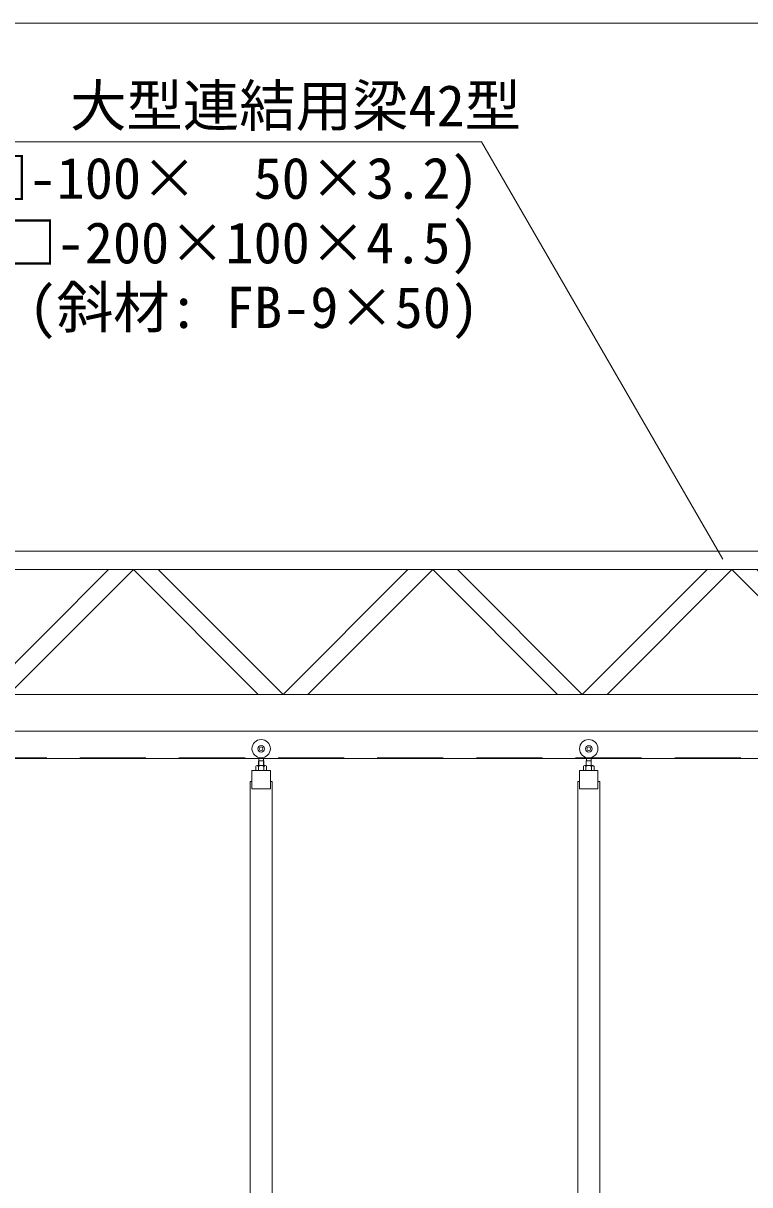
# Model space of a CAD drawing. Units: millimetres, scale not verified. Extents: x -30584 to 1616, y -23100 to 23100.
# Drawn here: x -25448 to -23470, y 9116 to 12281 of the extents above; entities that cross this region are included whole.
import ezdxf
from ezdxf.enums import TextEntityAlignment as Align

# ---------------------------------------------------------------- set-up
doc = ezdxf.new("R2010")
doc.units = ezdxf.units.MM
doc.header["$LTSCALE"] = 150
doc.linetypes.add('DASHED1', pattern=[1.8, 1.2, -0.6])
for name, color, linetype, lineweight in [('0-6_ﾎﾞﾙﾄ類', 2, 'Continuous', 18), ('0-B_寸法', 3, 'Continuous', 18), ('0-F_大型連結用梁42', 7, 'Continuous', 18), ('1-2_中央走行棒', 7, 'Continuous', 18), ('1-6_吊車', 4, 'DASHED1', 9), ('1-A_文字', 7, 'Continuous', 18)]:
    doc.layers.add(name, color=color, linetype=linetype, lineweight=lineweight)
doc.styles.add('ＭＳ ゴシック', font='')
doc.styles.get('ＭＳ ゴシック').set_extended_font_data('MS Gothic')

msp = doc.modelspace()

# ---------------------------------------------------------------- linework, layer by layer
at = {"layer": '0-6_ﾎﾞﾙﾄ類'}
for p, q in [((-24811.3, 10258), (-24789, 10258)), ((-24811.3, 10258), (-24807.7, 10258)), ((-24807.7, 10256), (-24807.7, 10245)), ((-24792.7, 10258), (-24789, 10258)), ((-24792.7, 10256), (-24792.7, 10245)), ((-23919.3, 10258), (-23897, 10258)), ((-23919.3, 10258), (-23915.7, 10258)), ((-23915.7, 10256), (-23915.7, 10245)), ((-23900.7, 10258), (-23897, 10258)), ((-23900.7, 10256), (-23900.7, 10245))]:
    msp.add_line(p, q, dxfattribs=at)
for points in [[(-24785.4, 10256), (-24785.4, 10245), (-24814.9, 10245), (-24814.9, 10256)], [(-23893.4, 10256), (-23893.4, 10245), (-23922.9, 10245), (-23922.9, 10256)]]:
    msp.add_lwpolyline(points, dxfattribs=at)
for centre, radius, start, end in [((-24811.3, 10253.7), 4.29, 32.227, 147.773), ((-24800.2, 10242.9), 15.1, 60.137, 119.863), ((-24789, 10253.7), 4.29, 32.227, 147.773), ((-23919.3, 10253.7), 4.29, 32.227, 147.773), ((-23908.2, 10242.9), 15.1, 60.137, 119.863), ((-23897, 10253.7), 4.29, 32.227, 147.773)]:
    msp.add_arc(centre, radius, start, end, dxfattribs=at)
at = {"layer": '0-B_寸法'}
msp.add_line((-26526.2, 12280.8), (-13202.2, 12280.8), dxfattribs=at)
at = {"layer": '0-F_大型連結用梁42', "color": 4, "linetype": 'DASHED1', "lineweight": 9}
msp.add_line((-22414.2, 10279), (-26544.2, 10279), dxfattribs=at)
at = {"layer": '0-F_大型連結用梁42'}
for points in [[(-25963.2, 10792), (-22426.2, 10792), (-22426.2, 10842), (-25984.7, 10842)], [(-25555.7, 10452), (-25215.7, 10792), (-25148.2, 10792), (-25488.2, 10452)], [(-24740.7, 10452), (-25080.7, 10792), (-25148.2, 10792), (-24808.2, 10452)], [(-24740.7, 10452), (-24400.7, 10792), (-24333.2, 10792), (-24673.2, 10452)], [(-23925.7, 10452), (-24265.7, 10792), (-24333.2, 10792), (-23993.2, 10452)], [(-23925.7, 10452), (-23585.7, 10792), (-23518.2, 10792), (-23858.2, 10452)], [(-23110.7, 10452), (-23450.7, 10792), (-23518.2, 10792), (-23178.2, 10452)]]:
    msp.add_lwpolyline(points, close=True, dxfattribs=at)
for points in [[(-26314.2, 10452), (-22426.2, 10452), (-22426.2, 10352), (-26314.2, 10352)], [(-26314.2, 10352), (-22414.2, 10352), (-22414.2, 10277), (-26389.2, 10277)]]:
    msp.add_lwpolyline(points, dxfattribs=at)
at = {"layer": '1-2_中央走行棒'}
for points in [[(-24825.2, 10195), (-24775.2, 10195), (-24775.2, 10245), (-24825.2, 10245)], [(-23933.2, 10195), (-23883.2, 10195), (-23883.2, 10245), (-23933.2, 10245)]]:
    msp.add_lwpolyline(points, close=True, dxfattribs=at)
for points in [[(-24825.2, 10215), (-24830.2, 10215), (-24830.2, 8883)], [(-24770.2, 8883), (-24770.2, 10215), (-24775.2, 10215)], [(-23933.2, 10215), (-23938.2, 10215), (-23938.2, 8883)], [(-23878.2, 8883), (-23878.2, 10215), (-23883.2, 10215)]]:
    msp.add_lwpolyline(points, dxfattribs=at)
at = {"layer": '1-6_吊車', "color": 7, "linetype": 'Continuous', "lineweight": 18}
for p, q in [((-24808.1, 10258), (-24808.1, 10258)), ((-24806.9, 10258), (-24806.9, 10271)), ((-24806.4, 10271), (-24806.4, 10279.8)), ((-24793.9, 10271), (-24793.9, 10279.8)), ((-24793.5, 10258), (-24793.5, 10271)), ((-24792.2, 10258), (-24792.2, 10258)), ((-23916.1, 10258), (-23916.1, 10258)), ((-23914.9, 10258), (-23914.9, 10271)), ((-23914.4, 10271), (-23914.4, 10279.8)), ((-23901.9, 10271), (-23901.9, 10279.8)), ((-23901.5, 10258), (-23901.5, 10271)), ((-23900.2, 10258), (-23900.2, 10258))]:
    msp.add_line(p, q, dxfattribs=at)
for points in [[(-24808.1, 10258), (-24807.2, 10258), (-24807.2, 10271), (-24800.2, 10271)], [(-24792.2, 10258), (-24793.2, 10258), (-24793.2, 10271), (-24800.2, 10271)], [(-23916.1, 10258), (-23915.2, 10258), (-23915.2, 10271), (-23908.2, 10271)], [(-23900.2, 10258), (-23901.2, 10258), (-23901.2, 10271), (-23908.2, 10271)]]:
    msp.add_lwpolyline(points, dxfattribs=at)
for centre, radius in [((-24800.2, 10304), 25), ((-23908.2, 10304), 25), ((-24800.2, 10304), 9), ((-24800.2, 10304), 5), ((-23908.2, 10304), 9), ((-23908.2, 10304), 5)]:
    msp.add_circle(centre, radius, dxfattribs=at)
at = {"layer": '1-A_文字'}
for p, q in [((-26316.4, 11957.5), (-24240, 11957.5)), ((-24200.1, 11957.5), (-24240, 11957.5)), ((-23543.2, 10820.7), (-24200.1, 11957.5))]:
    msp.add_line(p, q, dxfattribs=at)

# ---------------------------------------------------------------- texts
at = {"layer": '1-A_文字', "style": 'ＭＳ ゴシック'}
for s, p in [('             大型連結用梁42型', (-26316.4, 11966.2)), ('(上弦材：2□-100×  50×3.2)', (-26354.8, 11768.6)), ('(下弦材：  □-200×100×4.5)', (-26354.8, 11592.6)), ('(斜材: FB-9×50)', (-25433.2, 11416.6))]:
    msp.add_text(s, height=112.6, dxfattribs=at).set_placement(p, align=Align.BOTTOM_LEFT)

doc.saveas('drawing.dxf')
